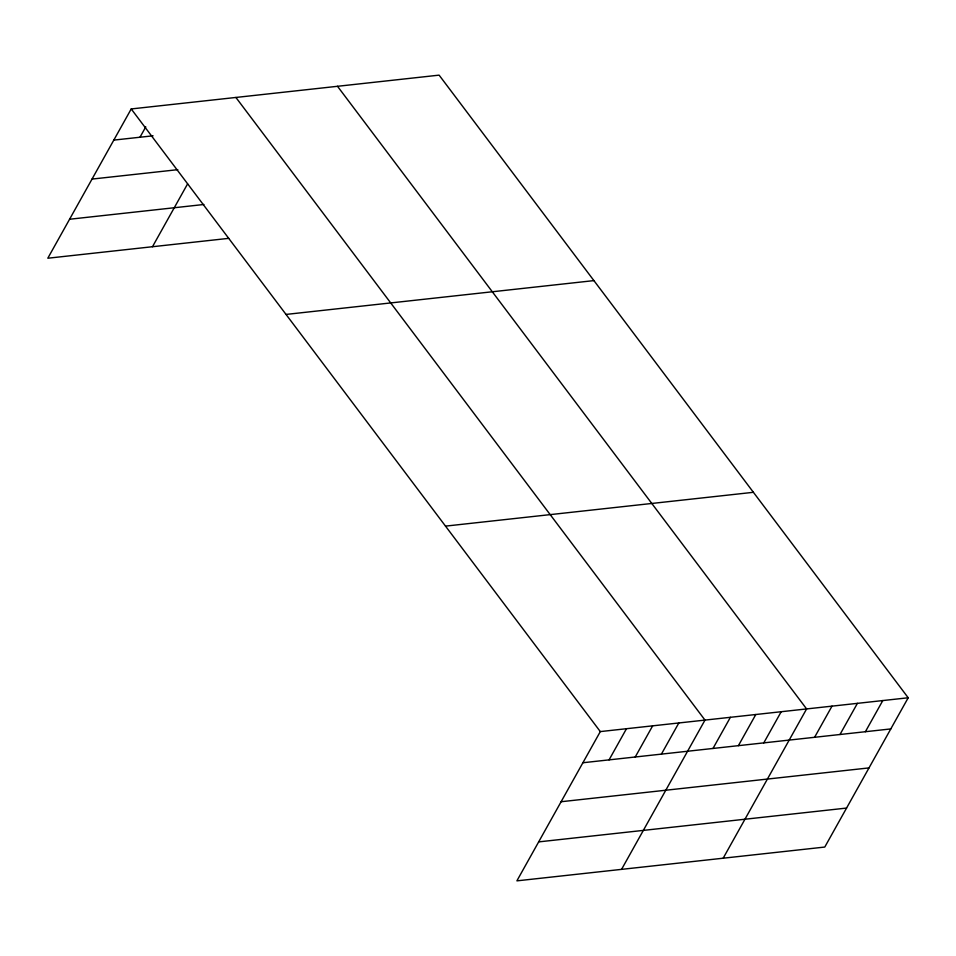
<?xml version="1.0" encoding="UTF-8"?>
<svg xmlns="http://www.w3.org/2000/svg" width="956" height="956" viewBox="0 0 956 956"><rect width="100%" height="100%" fill="white"/><g stroke="black" fill="none" stroke-linecap="round" stroke-linejoin="round"><path stroke-width="1.43" d="M908.2 697.772L600.308 731.591L516.885 880.858L824.777 847.052L908.2 697.772L439.115 75.142L131.223 108.948L47.8 258.228L228.687 238.355M139.982 137.234L145.79 126.849M152.482 246.72L187.591 183.899M609.068 759.877L626.479 728.723M635.238 756.997L652.649 725.843M661.409 754.129L678.82 722.975M621.567 869.363L704.99 720.095L235.905 97.452M712.985 748.464L730.396 717.311M738.39 745.668L755.802 714.514M763.784 742.884L781.195 711.73M723.178 858.201L806.601 708.934L337.504 86.291M814.584 737.303L831.995 706.149M839.989 734.507L857.401 703.353M865.383 731.722L882.794 700.569M113.812 140.102L153.068 135.8M92.027 179.083L177.804 169.666M69.585 219.247L203.903 204.488M286.023 314.428L593.915 280.61M445.508 526.123L753.4 492.304M582.897 762.745L890.789 728.926M561.124 801.726L869.004 767.907M538.67 841.889L846.562 808.071M131.223 108.948L600.308 731.591"/></g></svg>
